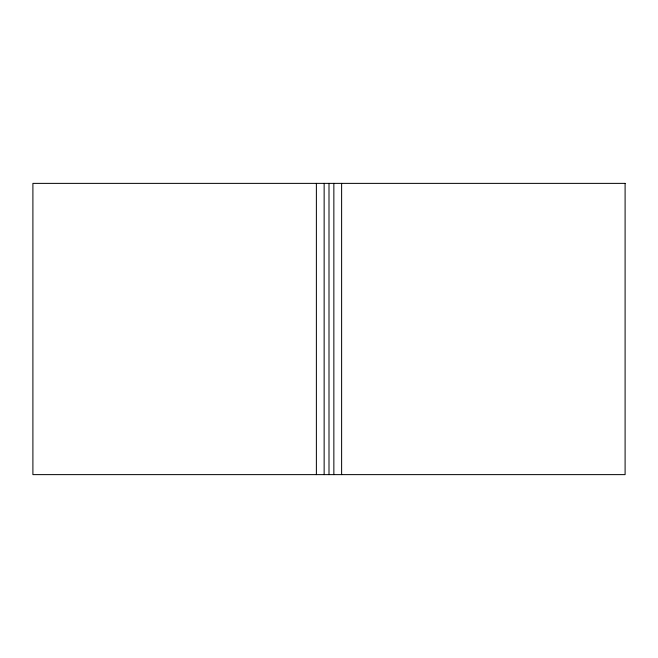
<?xml version="1.0" encoding="UTF-8"?>
<svg xmlns="http://www.w3.org/2000/svg" width="658" height="658" viewBox="0 0 658 658"><rect width="100%" height="100%" fill="white"/><g stroke="black" fill="none" stroke-linecap="round" stroke-linejoin="round"><path stroke-width="0.99" d="M341.617 183.376L341.617 474.624M333.853 183.376L333.853 474.624M329 183.376L329 474.624M324.147 183.376L324.147 474.624M316.383 183.376L316.383 474.624M625.1 183.376L32.9 183.376L32.9 474.624L625.1 474.624L625.1 183.376"/></g></svg>
